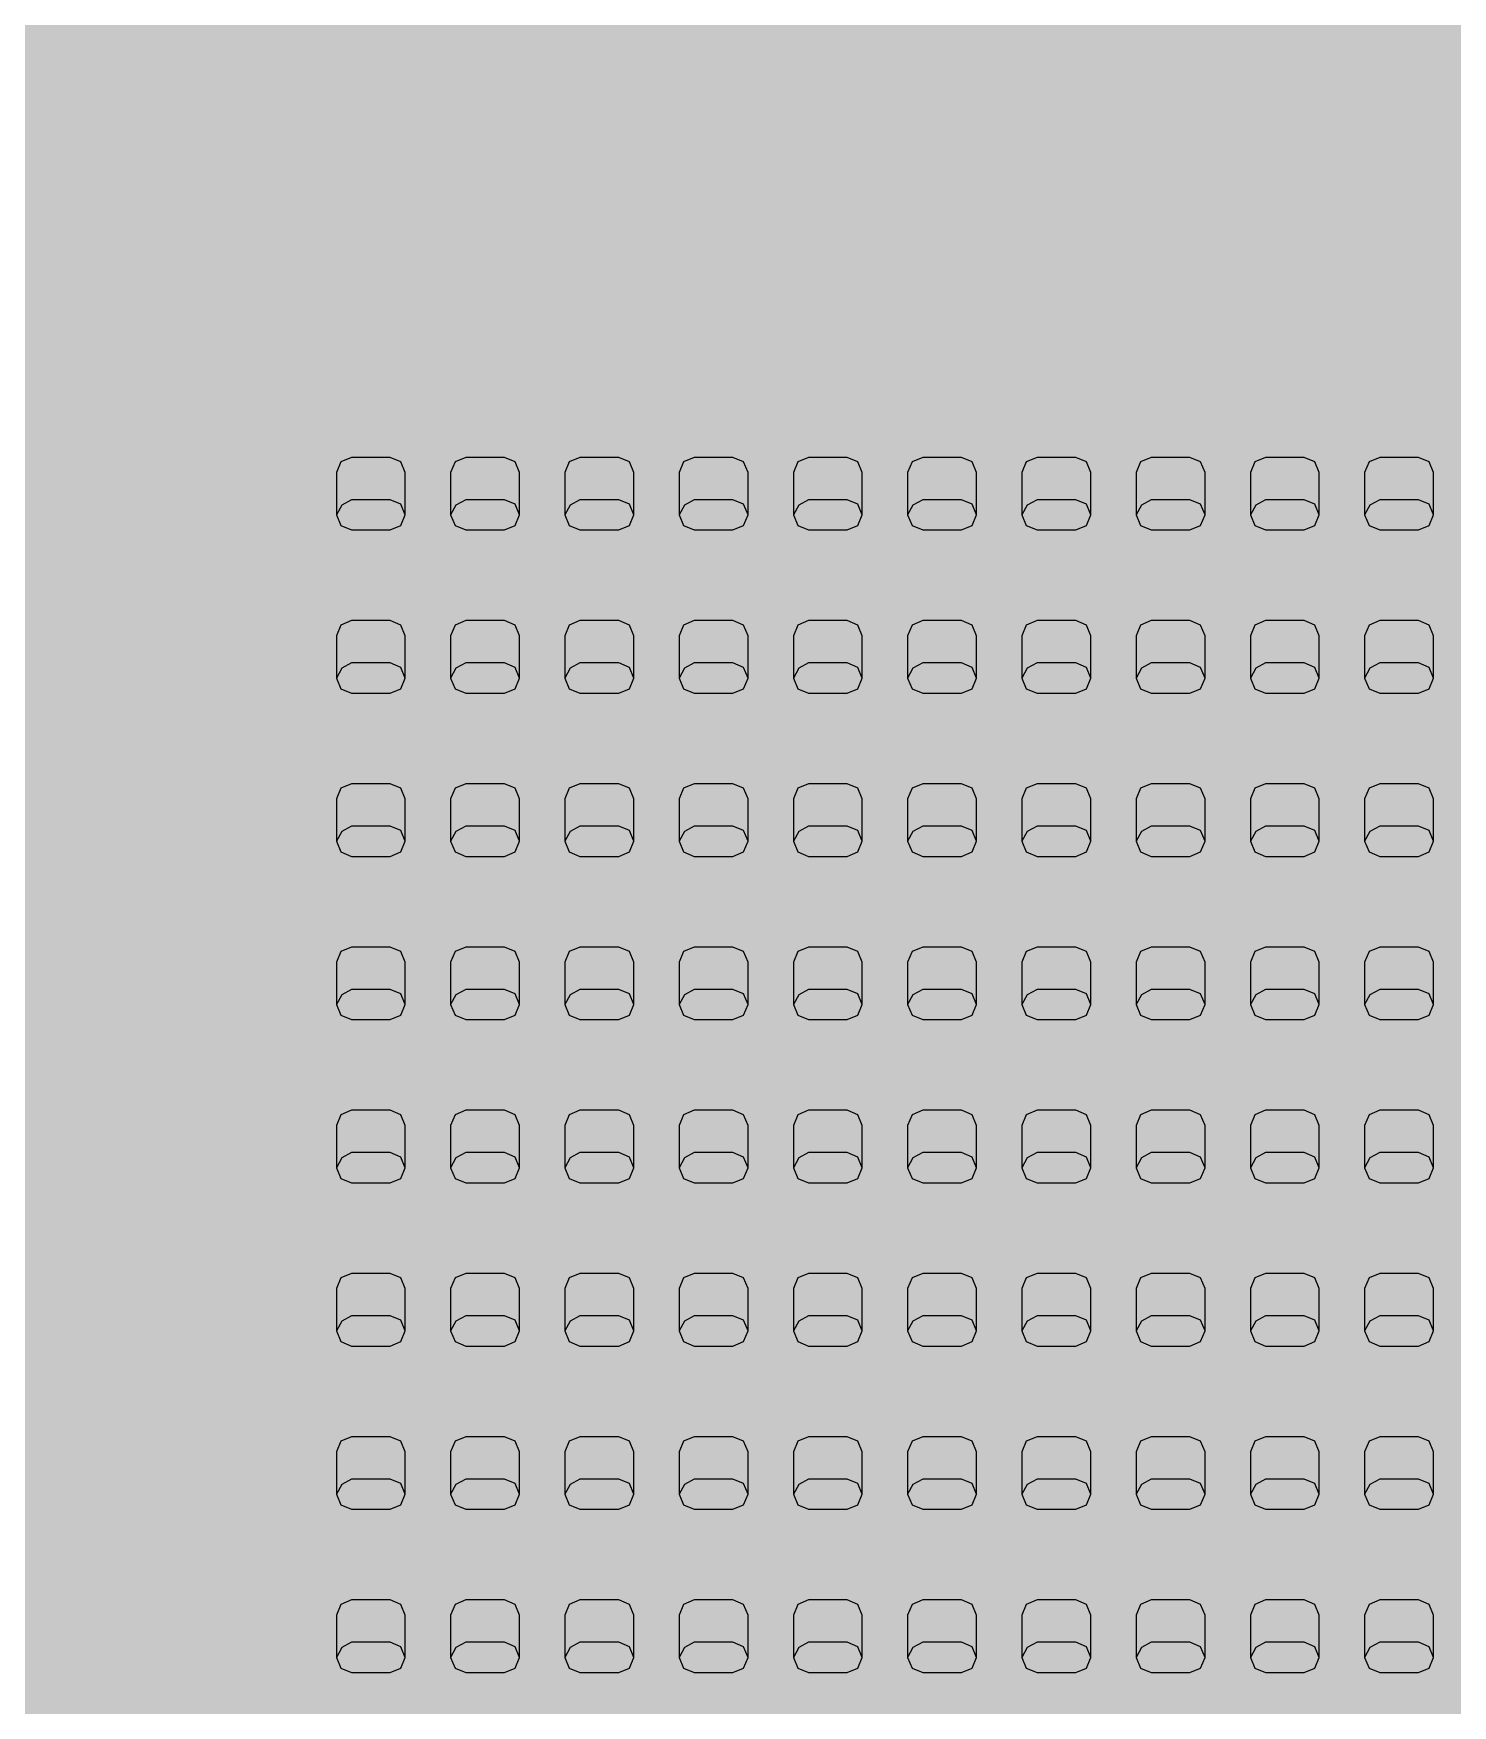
# Model space of a CAD drawing. Header units: feet. Extents: x 280 to 544, y 563 to 815.
# Drawn here: x 400.27 to 431.58, y 686.33 to 723.22 of the extents above; entities that cross this region are included whole.
import ezdxf

# ---------------------------------------------------------------- set-up
doc = ezdxf.new("R2010")
doc.units = ezdxf.units.FT
doc.header["$MEASUREMENT"] = 0
doc.layers.add('Background', color=7, linetype='Continuous')
doc.layers.add('Layer 1', color=7, linetype='Continuous')

msp = doc.modelspace()

# ---------------------------------------------------------------- hatches: boundary and pattern name
at = {"layer": 'Background', "lineweight": 0, "true_color": 0xe6e6e6, "transparency": 33554687}
h = msp.add_hatch(color=254, dxfattribs=at)
h.dxf.hatch_style = 1
h.paths.add_polyline_path([(491.791, 760.881), (310.541, 760.881), (310.541, 592.714), (491.791, 592.714)])

# ---------------------------------------------------------------- linework, layer by layer
at = {"layer": 'Layer 1', "color": 18, "lineweight": 25, "true_color": 0x000000}
for points in [[(408.477, 712.597), (408.477, 713.531), (408.38, 713.766), (408.144, 713.864), (407.29, 713.864), (407.054, 713.766), (406.957, 713.531), (406.957, 712.597), (407.054, 712.362), (407.29, 712.264), (408.144, 712.264), (408.38, 712.362), (408.477, 712.597), (408.38, 712.833), (408.144, 712.931), (407.29, 712.931), (407.074, 712.813), (406.957, 712.597)], [(410.998, 712.597), (410.998, 713.531), (410.901, 713.766), (410.665, 713.864), (409.811, 713.864), (409.575, 713.766), (409.477, 713.531), (409.477, 712.597), (409.575, 712.362), (409.811, 712.264), (410.665, 712.264), (410.901, 712.362), (410.998, 712.597), (410.901, 712.833), (410.665, 712.931), (409.811, 712.931), (409.595, 712.813), (409.477, 712.597)], [(413.519, 712.597), (413.519, 713.531), (413.421, 713.766), (413.186, 713.864), (412.331, 713.864), (412.096, 713.766), (411.998, 713.531), (411.998, 712.597), (412.096, 712.362), (412.331, 712.264), (413.186, 712.264), (413.421, 712.362), (413.519, 712.597), (413.421, 712.833), (413.186, 712.931), (412.331, 712.931), (412.116, 712.813), (411.998, 712.597)], [(416.04, 712.597), (416.04, 713.531), (415.942, 713.766), (415.706, 713.864), (414.852, 713.864), (414.616, 713.766), (414.519, 713.531), (414.519, 712.597), (414.616, 712.362), (414.852, 712.264), (415.706, 712.264), (415.942, 712.362), (416.04, 712.597), (415.942, 712.833), (415.706, 712.931), (414.852, 712.931), (414.637, 712.813), (414.519, 712.597)], [(418.56, 712.597), (418.56, 713.531), (418.463, 713.766), (418.227, 713.864), (417.373, 713.864), (417.137, 713.766), (417.04, 713.531), (417.04, 712.597), (417.137, 712.362), (417.373, 712.264), (418.227, 712.264), (418.463, 712.362), (418.56, 712.597), (418.463, 712.833), (418.227, 712.931), (417.373, 712.931), (417.157, 712.813), (417.04, 712.597)], [(421.081, 712.597), (421.081, 713.531), (420.984, 713.766), (420.748, 713.864), (419.894, 713.864), (419.658, 713.766), (419.56, 713.531), (419.56, 712.597), (419.658, 712.362), (419.894, 712.264), (420.748, 712.264), (420.984, 712.362), (421.081, 712.597), (420.984, 712.833), (420.748, 712.931), (419.894, 712.931), (419.678, 712.813), (419.56, 712.597)], [(423.602, 712.597), (423.602, 713.531), (423.505, 713.766), (423.269, 713.864), (422.415, 713.864), (422.179, 713.766), (422.081, 713.531), (422.081, 712.597), (422.179, 712.362), (422.415, 712.264), (423.269, 712.264), (423.505, 712.362), (423.602, 712.597), (423.505, 712.833), (423.269, 712.931), (422.415, 712.931), (422.199, 712.813), (422.081, 712.597)], [(426.123, 712.597), (426.123, 713.531), (426.025, 713.766), (425.79, 713.864), (424.935, 713.864), (424.7, 713.766), (424.602, 713.531), (424.602, 712.597), (424.7, 712.362), (424.935, 712.264), (425.79, 712.264), (426.025, 712.362), (426.123, 712.597), (426.025, 712.833), (425.79, 712.931), (424.935, 712.931), (424.72, 712.813), (424.602, 712.597)], [(428.644, 712.597), (428.644, 713.531), (428.546, 713.766), (428.31, 713.864), (427.456, 713.864), (427.221, 713.766), (427.123, 713.531), (427.123, 712.597), (427.221, 712.362), (427.456, 712.264), (428.31, 712.264), (428.546, 712.362), (428.644, 712.597), (428.546, 712.833), (428.31, 712.931), (427.456, 712.931), (427.24, 712.813), (427.123, 712.597)], [(431.164, 712.597), (431.164, 713.531), (431.067, 713.766), (430.831, 713.864), (429.977, 713.864), (429.741, 713.766), (429.644, 713.531), (429.644, 712.597), (429.741, 712.362), (429.977, 712.264), (430.831, 712.264), (431.067, 712.362), (431.164, 712.597), (431.067, 712.833), (430.831, 712.931), (429.977, 712.931), (429.761, 712.813), (429.644, 712.597)], [(408.477, 708.997), (408.477, 709.931), (408.38, 710.166), (408.144, 710.264), (407.29, 710.264), (407.054, 710.166), (406.957, 709.931), (406.957, 708.997), (407.054, 708.762), (407.29, 708.664), (408.144, 708.664), (408.38, 708.762), (408.477, 708.997), (408.38, 709.233), (408.144, 709.331), (407.29, 709.331), (407.074, 709.213), (406.957, 708.997)], [(410.998, 708.997), (410.998, 709.931), (410.901, 710.166), (410.665, 710.264), (409.811, 710.264), (409.575, 710.166), (409.477, 709.931), (409.477, 708.997), (409.575, 708.762), (409.811, 708.664), (410.665, 708.664), (410.901, 708.762), (410.998, 708.997), (410.901, 709.233), (410.665, 709.331), (409.811, 709.331), (409.595, 709.213), (409.477, 708.997)], [(413.519, 708.997), (413.519, 709.931), (413.421, 710.166), (413.186, 710.264), (412.331, 710.264), (412.096, 710.166), (411.998, 709.931), (411.998, 708.997), (412.096, 708.762), (412.331, 708.664), (413.186, 708.664), (413.421, 708.762), (413.519, 708.997), (413.421, 709.233), (413.186, 709.331), (412.331, 709.331), (412.116, 709.213), (411.998, 708.997)], [(416.04, 708.997), (416.04, 709.931), (415.942, 710.166), (415.706, 710.264), (414.852, 710.264), (414.616, 710.166), (414.519, 709.931), (414.519, 708.997), (414.616, 708.762), (414.852, 708.664), (415.706, 708.664), (415.942, 708.762), (416.04, 708.997), (415.942, 709.233), (415.706, 709.331), (414.852, 709.331), (414.637, 709.213), (414.519, 708.997)], [(418.56, 708.997), (418.56, 709.931), (418.463, 710.166), (418.227, 710.264), (417.373, 710.264), (417.137, 710.166), (417.04, 709.931), (417.04, 708.997), (417.137, 708.762), (417.373, 708.664), (418.227, 708.664), (418.463, 708.762), (418.56, 708.997), (418.463, 709.233), (418.227, 709.331), (417.373, 709.331), (417.157, 709.213), (417.04, 708.997)], [(421.081, 708.997), (421.081, 709.931), (420.984, 710.166), (420.748, 710.264), (419.894, 710.264), (419.658, 710.166), (419.56, 709.931), (419.56, 708.997), (419.658, 708.762), (419.894, 708.664), (420.748, 708.664), (420.984, 708.762), (421.081, 708.997), (420.984, 709.233), (420.748, 709.331), (419.894, 709.331), (419.678, 709.213), (419.56, 708.997)], [(423.602, 708.997), (423.602, 709.931), (423.505, 710.166), (423.269, 710.264), (422.415, 710.264), (422.179, 710.166), (422.081, 709.931), (422.081, 708.997), (422.179, 708.762), (422.415, 708.664), (423.269, 708.664), (423.505, 708.762), (423.602, 708.997), (423.505, 709.233), (423.269, 709.331), (422.415, 709.331), (422.199, 709.213), (422.081, 708.997)], [(426.123, 708.997), (426.123, 709.931), (426.025, 710.166), (425.79, 710.264), (424.935, 710.264), (424.7, 710.166), (424.602, 709.931), (424.602, 708.997), (424.7, 708.762), (424.935, 708.664), (425.79, 708.664), (426.025, 708.762), (426.123, 708.997), (426.025, 709.233), (425.79, 709.331), (424.935, 709.331), (424.72, 709.213), (424.602, 708.997)], [(428.644, 708.997), (428.644, 709.931), (428.546, 710.166), (428.31, 710.264), (427.456, 710.264), (427.221, 710.166), (427.123, 709.931), (427.123, 708.997), (427.221, 708.762), (427.456, 708.664), (428.31, 708.664), (428.546, 708.762), (428.644, 708.997), (428.546, 709.233), (428.31, 709.331), (427.456, 709.331), (427.24, 709.213), (427.123, 708.997)], [(431.164, 708.997), (431.164, 709.931), (431.067, 710.166), (430.831, 710.264), (429.977, 710.264), (429.741, 710.166), (429.644, 709.931), (429.644, 708.997), (429.741, 708.762), (429.977, 708.664), (430.831, 708.664), (431.067, 708.762), (431.164, 708.997), (431.067, 709.233), (430.831, 709.331), (429.977, 709.331), (429.761, 709.213), (429.644, 708.997)], [(408.477, 705.397), (408.477, 706.331), (408.38, 706.566), (408.144, 706.664), (407.29, 706.664), (407.054, 706.566), (406.957, 706.331), (406.957, 705.397), (407.054, 705.162), (407.29, 705.064), (408.144, 705.064), (408.38, 705.162), (408.477, 705.397), (408.38, 705.633), (408.144, 705.731), (407.29, 705.731), (407.074, 705.613), (406.957, 705.397)], [(410.998, 705.397), (410.998, 706.331), (410.901, 706.566), (410.665, 706.664), (409.811, 706.664), (409.575, 706.566), (409.477, 706.331), (409.477, 705.397), (409.575, 705.162), (409.811, 705.064), (410.665, 705.064), (410.901, 705.162), (410.998, 705.397), (410.901, 705.633), (410.665, 705.731), (409.811, 705.731), (409.595, 705.613), (409.477, 705.397)], [(413.519, 705.397), (413.519, 706.331), (413.421, 706.566), (413.186, 706.664), (412.331, 706.664), (412.096, 706.566), (411.998, 706.331), (411.998, 705.397), (412.096, 705.162), (412.331, 705.064), (413.186, 705.064), (413.421, 705.162), (413.519, 705.397), (413.421, 705.633), (413.186, 705.731), (412.331, 705.731), (412.116, 705.613), (411.998, 705.397)], [(416.04, 705.397), (416.04, 706.331), (415.942, 706.566), (415.706, 706.664), (414.852, 706.664), (414.616, 706.566), (414.519, 706.331), (414.519, 705.397), (414.616, 705.162), (414.852, 705.064), (415.706, 705.064), (415.942, 705.162), (416.04, 705.397), (415.942, 705.633), (415.706, 705.731), (414.852, 705.731), (414.637, 705.613), (414.519, 705.397)], [(418.56, 705.397), (418.56, 706.331), (418.463, 706.566), (418.227, 706.664), (417.373, 706.664), (417.137, 706.566), (417.04, 706.331), (417.04, 705.397), (417.137, 705.162), (417.373, 705.064), (418.227, 705.064), (418.463, 705.162), (418.56, 705.397), (418.463, 705.633), (418.227, 705.731), (417.373, 705.731), (417.157, 705.613), (417.04, 705.397)], [(421.081, 705.397), (421.081, 706.331), (420.984, 706.566), (420.748, 706.664), (419.894, 706.664), (419.658, 706.566), (419.56, 706.331), (419.56, 705.397), (419.658, 705.162), (419.894, 705.064), (420.748, 705.064), (420.984, 705.162), (421.081, 705.397), (420.984, 705.633), (420.748, 705.731), (419.894, 705.731), (419.678, 705.613), (419.56, 705.397)], [(423.602, 705.397), (423.602, 706.331), (423.505, 706.566), (423.269, 706.664), (422.415, 706.664), (422.179, 706.566), (422.081, 706.331), (422.081, 705.397), (422.179, 705.162), (422.415, 705.064), (423.269, 705.064), (423.505, 705.162), (423.602, 705.397), (423.505, 705.633), (423.269, 705.731), (422.415, 705.731), (422.199, 705.613), (422.081, 705.397)], [(426.123, 705.397), (426.123, 706.331), (426.025, 706.566), (425.79, 706.664), (424.935, 706.664), (424.7, 706.566), (424.602, 706.331), (424.602, 705.397), (424.7, 705.162), (424.935, 705.064), (425.79, 705.064), (426.025, 705.162), (426.123, 705.397), (426.025, 705.633), (425.79, 705.731), (424.935, 705.731), (424.72, 705.613), (424.602, 705.397)], [(428.644, 705.397), (428.644, 706.331), (428.546, 706.566), (428.31, 706.664), (427.456, 706.664), (427.221, 706.566), (427.123, 706.331), (427.123, 705.397), (427.221, 705.162), (427.456, 705.064), (428.31, 705.064), (428.546, 705.162), (428.644, 705.397), (428.546, 705.633), (428.31, 705.731), (427.456, 705.731), (427.24, 705.613), (427.123, 705.397)], [(431.164, 705.397), (431.164, 706.331), (431.067, 706.566), (430.831, 706.664), (429.977, 706.664), (429.741, 706.566), (429.644, 706.331), (429.644, 705.397), (429.741, 705.162), (429.977, 705.064), (430.831, 705.064), (431.067, 705.162), (431.164, 705.397), (431.067, 705.633), (430.831, 705.731), (429.977, 705.731), (429.761, 705.613), (429.644, 705.397)], [(408.477, 701.797), (408.477, 702.731), (408.38, 702.966), (408.144, 703.064), (407.29, 703.064), (407.054, 702.966), (406.957, 702.731), (406.957, 701.797), (407.054, 701.562), (407.29, 701.464), (408.144, 701.464), (408.38, 701.562), (408.477, 701.797), (408.38, 702.033), (408.144, 702.131), (407.29, 702.131), (407.074, 702.013), (406.957, 701.797)], [(410.998, 701.797), (410.998, 702.731), (410.901, 702.966), (410.665, 703.064), (409.811, 703.064), (409.575, 702.966), (409.477, 702.731), (409.477, 701.797), (409.575, 701.562), (409.811, 701.464), (410.665, 701.464), (410.901, 701.562), (410.998, 701.797), (410.901, 702.033), (410.665, 702.131), (409.811, 702.131), (409.595, 702.013), (409.477, 701.797)], [(413.519, 701.797), (413.519, 702.731), (413.421, 702.966), (413.186, 703.064), (412.331, 703.064), (412.096, 702.966), (411.998, 702.731), (411.998, 701.797), (412.096, 701.562), (412.331, 701.464), (413.186, 701.464), (413.421, 701.562), (413.519, 701.797), (413.421, 702.033), (413.186, 702.131), (412.331, 702.131), (412.116, 702.013), (411.998, 701.797)], [(416.04, 701.797), (416.04, 702.731), (415.942, 702.966), (415.706, 703.064), (414.852, 703.064), (414.616, 702.966), (414.519, 702.731), (414.519, 701.797), (414.616, 701.562), (414.852, 701.464), (415.706, 701.464), (415.942, 701.562), (416.04, 701.797), (415.942, 702.033), (415.706, 702.131), (414.852, 702.131), (414.637, 702.013), (414.519, 701.797)], [(418.56, 701.797), (418.56, 702.731), (418.463, 702.966), (418.227, 703.064), (417.373, 703.064), (417.137, 702.966), (417.04, 702.731), (417.04, 701.797), (417.137, 701.562), (417.373, 701.464), (418.227, 701.464), (418.463, 701.562), (418.56, 701.797), (418.463, 702.033), (418.227, 702.131), (417.373, 702.131), (417.157, 702.013), (417.04, 701.797)], [(421.081, 701.797), (421.081, 702.731), (420.984, 702.966), (420.748, 703.064), (419.894, 703.064), (419.658, 702.966), (419.56, 702.731), (419.56, 701.797), (419.658, 701.562), (419.894, 701.464), (420.748, 701.464), (420.984, 701.562), (421.081, 701.797), (420.984, 702.033), (420.748, 702.131), (419.894, 702.131), (419.678, 702.013), (419.56, 701.797)], [(423.602, 701.797), (423.602, 702.731), (423.505, 702.966), (423.269, 703.064), (422.415, 703.064), (422.179, 702.966), (422.081, 702.731), (422.081, 701.797), (422.179, 701.562), (422.415, 701.464), (423.269, 701.464), (423.505, 701.562), (423.602, 701.797), (423.505, 702.033), (423.269, 702.131), (422.415, 702.131), (422.199, 702.013), (422.081, 701.797)], [(426.123, 701.797), (426.123, 702.731), (426.025, 702.966), (425.79, 703.064), (424.935, 703.064), (424.7, 702.966), (424.602, 702.731), (424.602, 701.797), (424.7, 701.562), (424.935, 701.464), (425.79, 701.464), (426.025, 701.562), (426.123, 701.797), (426.025, 702.033), (425.79, 702.131), (424.935, 702.131), (424.72, 702.013), (424.602, 701.797)], [(428.644, 701.797), (428.644, 702.731), (428.546, 702.966), (428.31, 703.064), (427.456, 703.064), (427.221, 702.966), (427.123, 702.731), (427.123, 701.797), (427.221, 701.562), (427.456, 701.464), (428.31, 701.464), (428.546, 701.562), (428.644, 701.797), (428.546, 702.033), (428.31, 702.131), (427.456, 702.131), (427.24, 702.013), (427.123, 701.797)], [(431.164, 701.797), (431.164, 702.731), (431.067, 702.966), (430.831, 703.064), (429.977, 703.064), (429.741, 702.966), (429.644, 702.731), (429.644, 701.797), (429.741, 701.562), (429.977, 701.464), (430.831, 701.464), (431.067, 701.562), (431.164, 701.797), (431.067, 702.033), (430.831, 702.131), (429.977, 702.131), (429.761, 702.013), (429.644, 701.797)], [(408.477, 698.197), (408.477, 699.131), (408.38, 699.366), (408.144, 699.464), (407.29, 699.464), (407.054, 699.366), (406.957, 699.131), (406.957, 698.197), (407.054, 697.962), (407.29, 697.864), (408.144, 697.864), (408.38, 697.962), (408.477, 698.197), (408.38, 698.433), (408.144, 698.531), (407.29, 698.531), (407.074, 698.413), (406.957, 698.197)], [(410.998, 698.197), (410.998, 699.131), (410.901, 699.366), (410.665, 699.464), (409.811, 699.464), (409.575, 699.366), (409.477, 699.131), (409.477, 698.197), (409.575, 697.962), (409.811, 697.864), (410.665, 697.864), (410.901, 697.962), (410.998, 698.197), (410.901, 698.433), (410.665, 698.531), (409.811, 698.531), (409.595, 698.413), (409.477, 698.197)], [(413.519, 698.197), (413.519, 699.131), (413.421, 699.366), (413.186, 699.464), (412.331, 699.464), (412.096, 699.366), (411.998, 699.131), (411.998, 698.197), (412.096, 697.962), (412.331, 697.864), (413.186, 697.864), (413.421, 697.962), (413.519, 698.197), (413.421, 698.433), (413.186, 698.531), (412.331, 698.531), (412.116, 698.413), (411.998, 698.197)], [(416.04, 698.197), (416.04, 699.131), (415.942, 699.366), (415.706, 699.464), (414.852, 699.464), (414.616, 699.366), (414.519, 699.131), (414.519, 698.197), (414.616, 697.962), (414.852, 697.864), (415.706, 697.864), (415.942, 697.962), (416.04, 698.197), (415.942, 698.433), (415.706, 698.531), (414.852, 698.531), (414.637, 698.413), (414.519, 698.197)], [(418.56, 698.197), (418.56, 699.131), (418.463, 699.366), (418.227, 699.464), (417.373, 699.464), (417.137, 699.366), (417.04, 699.131), (417.04, 698.197), (417.137, 697.962), (417.373, 697.864), (418.227, 697.864), (418.463, 697.962), (418.56, 698.197), (418.463, 698.433), (418.227, 698.531), (417.373, 698.531), (417.157, 698.413), (417.04, 698.197)], [(421.081, 698.197), (421.081, 699.131), (420.984, 699.366), (420.748, 699.464), (419.894, 699.464), (419.658, 699.366), (419.56, 699.131), (419.56, 698.197), (419.658, 697.962), (419.894, 697.864), (420.748, 697.864), (420.984, 697.962), (421.081, 698.197), (420.984, 698.433), (420.748, 698.531), (419.894, 698.531), (419.678, 698.413), (419.56, 698.197)], [(423.602, 698.197), (423.602, 699.131), (423.505, 699.366), (423.269, 699.464), (422.415, 699.464), (422.179, 699.366), (422.081, 699.131), (422.081, 698.197), (422.179, 697.962), (422.415, 697.864), (423.269, 697.864), (423.505, 697.962), (423.602, 698.197), (423.505, 698.433), (423.269, 698.531), (422.415, 698.531), (422.199, 698.413), (422.081, 698.197)], [(426.123, 698.197), (426.123, 699.131), (426.025, 699.366), (425.79, 699.464), (424.935, 699.464), (424.7, 699.366), (424.602, 699.131), (424.602, 698.197), (424.7, 697.962), (424.935, 697.864), (425.79, 697.864), (426.025, 697.962), (426.123, 698.197), (426.025, 698.433), (425.79, 698.531), (424.935, 698.531), (424.72, 698.413), (424.602, 698.197)], [(428.644, 698.197), (428.644, 699.131), (428.546, 699.366), (428.31, 699.464), (427.456, 699.464), (427.221, 699.366), (427.123, 699.131), (427.123, 698.197), (427.221, 697.962), (427.456, 697.864), (428.31, 697.864), (428.546, 697.962), (428.644, 698.197), (428.546, 698.433), (428.31, 698.531), (427.456, 698.531), (427.24, 698.413), (427.123, 698.197)], [(431.164, 698.197), (431.164, 699.131), (431.067, 699.366), (430.831, 699.464), (429.977, 699.464), (429.741, 699.366), (429.644, 699.131), (429.644, 698.197), (429.741, 697.962), (429.977, 697.864), (430.831, 697.864), (431.067, 697.962), (431.164, 698.197), (431.067, 698.433), (430.831, 698.531), (429.977, 698.531), (429.761, 698.413), (429.644, 698.197)], [(408.477, 694.597), (408.477, 695.531), (408.38, 695.766), (408.144, 695.864), (407.29, 695.864), (407.054, 695.766), (406.957, 695.531), (406.957, 694.597), (407.054, 694.362), (407.29, 694.264), (408.144, 694.264), (408.38, 694.362), (408.477, 694.597), (408.38, 694.833), (408.144, 694.931), (407.29, 694.931), (407.074, 694.813), (406.957, 694.597)], [(410.998, 694.597), (410.998, 695.531), (410.901, 695.766), (410.665, 695.864), (409.811, 695.864), (409.575, 695.766), (409.477, 695.531), (409.477, 694.597), (409.575, 694.362), (409.811, 694.264), (410.665, 694.264), (410.901, 694.362), (410.998, 694.597), (410.901, 694.833), (410.665, 694.931), (409.811, 694.931), (409.595, 694.813), (409.477, 694.597)], [(413.519, 694.597), (413.519, 695.531), (413.421, 695.766), (413.186, 695.864), (412.331, 695.864), (412.096, 695.766), (411.998, 695.531), (411.998, 694.597), (412.096, 694.362), (412.331, 694.264), (413.186, 694.264), (413.421, 694.362), (413.519, 694.597), (413.421, 694.833), (413.186, 694.931), (412.331, 694.931), (412.116, 694.813), (411.998, 694.597)], [(416.04, 694.597), (416.04, 695.531), (415.942, 695.766), (415.706, 695.864), (414.852, 695.864), (414.616, 695.766), (414.519, 695.531), (414.519, 694.597), (414.616, 694.362), (414.852, 694.264), (415.706, 694.264), (415.942, 694.362), (416.04, 694.597), (415.942, 694.833), (415.706, 694.931), (414.852, 694.931), (414.637, 694.813), (414.519, 694.597)], [(418.56, 694.597), (418.56, 695.531), (418.463, 695.766), (418.227, 695.864), (417.373, 695.864), (417.137, 695.766), (417.04, 695.531), (417.04, 694.597), (417.137, 694.362), (417.373, 694.264), (418.227, 694.264), (418.463, 694.362), (418.56, 694.597), (418.463, 694.833), (418.227, 694.931), (417.373, 694.931), (417.157, 694.813), (417.04, 694.597)], [(421.081, 694.597), (421.081, 695.531), (420.984, 695.766), (420.748, 695.864), (419.894, 695.864), (419.658, 695.766), (419.56, 695.531), (419.56, 694.597), (419.658, 694.362), (419.894, 694.264), (420.748, 694.264), (420.984, 694.362), (421.081, 694.597), (420.984, 694.833), (420.748, 694.931), (419.894, 694.931), (419.678, 694.813), (419.56, 694.597)], [(423.602, 694.597), (423.602, 695.531), (423.505, 695.766), (423.269, 695.864), (422.415, 695.864), (422.179, 695.766), (422.081, 695.531), (422.081, 694.597), (422.179, 694.362), (422.415, 694.264), (423.269, 694.264), (423.505, 694.362), (423.602, 694.597), (423.505, 694.833), (423.269, 694.931), (422.415, 694.931), (422.199, 694.813), (422.081, 694.597)], [(426.123, 694.597), (426.123, 695.531), (426.025, 695.766), (425.79, 695.864), (424.935, 695.864), (424.7, 695.766), (424.602, 695.531), (424.602, 694.597), (424.7, 694.362), (424.935, 694.264), (425.79, 694.264), (426.025, 694.362), (426.123, 694.597), (426.025, 694.833), (425.79, 694.931), (424.935, 694.931), (424.72, 694.813), (424.602, 694.597)], [(428.644, 694.597), (428.644, 695.531), (428.546, 695.766), (428.31, 695.864), (427.456, 695.864), (427.221, 695.766), (427.123, 695.531), (427.123, 694.597), (427.221, 694.362), (427.456, 694.264), (428.31, 694.264), (428.546, 694.362), (428.644, 694.597), (428.546, 694.833), (428.31, 694.931), (427.456, 694.931), (427.24, 694.813), (427.123, 694.597)], [(431.164, 694.597), (431.164, 695.531), (431.067, 695.766), (430.831, 695.864), (429.977, 695.864), (429.741, 695.766), (429.644, 695.531), (429.644, 694.597), (429.741, 694.362), (429.977, 694.264), (430.831, 694.264), (431.067, 694.362), (431.164, 694.597), (431.067, 694.833), (430.831, 694.931), (429.977, 694.931), (429.761, 694.813), (429.644, 694.597)], [(408.477, 690.997), (408.477, 691.931), (408.38, 692.166), (408.144, 692.264), (407.29, 692.264), (407.054, 692.166), (406.957, 691.931), (406.957, 690.997), (407.054, 690.762), (407.29, 690.664), (408.144, 690.664), (408.38, 690.762), (408.477, 690.997), (408.38, 691.233), (408.144, 691.331), (407.29, 691.331), (407.074, 691.213), (406.957, 690.997)], [(410.998, 690.997), (410.998, 691.931), (410.901, 692.166), (410.665, 692.264), (409.811, 692.264), (409.575, 692.166), (409.477, 691.931), (409.477, 690.997), (409.575, 690.762), (409.811, 690.664), (410.665, 690.664), (410.901, 690.762), (410.998, 690.997), (410.901, 691.233), (410.665, 691.331), (409.811, 691.331), (409.595, 691.213), (409.477, 690.997)], [(413.519, 690.997), (413.519, 691.931), (413.421, 692.166), (413.186, 692.264), (412.331, 692.264), (412.096, 692.166), (411.998, 691.931), (411.998, 690.997), (412.096, 690.762), (412.331, 690.664), (413.186, 690.664), (413.421, 690.762), (413.519, 690.997), (413.421, 691.233), (413.186, 691.331), (412.331, 691.331), (412.116, 691.213), (411.998, 690.997)], [(416.04, 690.997), (416.04, 691.931), (415.942, 692.166), (415.706, 692.264), (414.852, 692.264), (414.616, 692.166), (414.519, 691.931), (414.519, 690.997), (414.616, 690.762), (414.852, 690.664), (415.706, 690.664), (415.942, 690.762), (416.04, 690.997), (415.942, 691.233), (415.706, 691.331), (414.852, 691.331), (414.637, 691.213), (414.519, 690.997)], [(418.56, 690.997), (418.56, 691.931), (418.463, 692.166), (418.227, 692.264), (417.373, 692.264), (417.137, 692.166), (417.04, 691.931), (417.04, 690.997), (417.137, 690.762), (417.373, 690.664), (418.227, 690.664), (418.463, 690.762), (418.56, 690.997), (418.463, 691.233), (418.227, 691.331), (417.373, 691.331), (417.157, 691.213), (417.04, 690.997)], [(421.081, 690.997), (421.081, 691.931), (420.984, 692.166), (420.748, 692.264), (419.894, 692.264), (419.658, 692.166), (419.56, 691.931), (419.56, 690.997), (419.658, 690.762), (419.894, 690.664), (420.748, 690.664), (420.984, 690.762), (421.081, 690.997), (420.984, 691.233), (420.748, 691.331), (419.894, 691.331), (419.678, 691.213), (419.56, 690.997)], [(423.602, 690.997), (423.602, 691.931), (423.505, 692.166), (423.269, 692.264), (422.415, 692.264), (422.179, 692.166), (422.081, 691.931), (422.081, 690.997), (422.179, 690.762), (422.415, 690.664), (423.269, 690.664), (423.505, 690.762), (423.602, 690.997), (423.505, 691.233), (423.269, 691.331), (422.415, 691.331), (422.199, 691.213), (422.081, 690.997)], [(426.123, 690.997), (426.123, 691.931), (426.025, 692.166), (425.79, 692.264), (424.935, 692.264), (424.7, 692.166), (424.602, 691.931), (424.602, 690.997), (424.7, 690.762), (424.935, 690.664), (425.79, 690.664), (426.025, 690.762), (426.123, 690.997), (426.025, 691.233), (425.79, 691.331), (424.935, 691.331), (424.72, 691.213), (424.602, 690.997)], [(428.644, 690.997), (428.644, 691.931), (428.546, 692.166), (428.31, 692.264), (427.456, 692.264), (427.221, 692.166), (427.123, 691.931), (427.123, 690.997), (427.221, 690.762), (427.456, 690.664), (428.31, 690.664), (428.546, 690.762), (428.644, 690.997), (428.546, 691.233), (428.31, 691.331), (427.456, 691.331), (427.24, 691.213), (427.123, 690.997)], [(431.164, 690.997), (431.164, 691.931), (431.067, 692.166), (430.831, 692.264), (429.977, 692.264), (429.741, 692.166), (429.644, 691.931), (429.644, 690.997), (429.741, 690.762), (429.977, 690.664), (430.831, 690.664), (431.067, 690.762), (431.164, 690.997), (431.067, 691.233), (430.831, 691.331), (429.977, 691.331), (429.761, 691.213), (429.644, 690.997)], [(408.477, 687.397), (408.477, 688.331), (408.38, 688.566), (408.144, 688.664), (407.29, 688.664), (407.054, 688.566), (406.957, 688.331), (406.957, 687.397), (407.054, 687.162), (407.29, 687.064), (408.144, 687.064), (408.38, 687.162), (408.477, 687.397), (408.38, 687.633), (408.144, 687.731), (407.29, 687.731), (407.074, 687.613), (406.957, 687.397)], [(410.998, 687.397), (410.998, 688.331), (410.901, 688.566), (410.665, 688.664), (409.811, 688.664), (409.575, 688.566), (409.477, 688.331), (409.477, 687.397), (409.575, 687.162), (409.811, 687.064), (410.665, 687.064), (410.901, 687.162), (410.998, 687.397), (410.901, 687.633), (410.665, 687.731), (409.811, 687.731), (409.595, 687.613), (409.477, 687.397)], [(413.519, 687.397), (413.519, 688.331), (413.421, 688.566), (413.186, 688.664), (412.331, 688.664), (412.096, 688.566), (411.998, 688.331), (411.998, 687.397), (412.096, 687.162), (412.331, 687.064), (413.186, 687.064), (413.421, 687.162), (413.519, 687.397), (413.421, 687.633), (413.186, 687.731), (412.331, 687.731), (412.116, 687.613), (411.998, 687.397)], [(416.04, 687.397), (416.04, 688.331), (415.942, 688.566), (415.706, 688.664), (414.852, 688.664), (414.616, 688.566), (414.519, 688.331), (414.519, 687.397), (414.616, 687.162), (414.852, 687.064), (415.706, 687.064), (415.942, 687.162), (416.04, 687.397), (415.942, 687.633), (415.706, 687.731), (414.852, 687.731), (414.637, 687.613), (414.519, 687.397)], [(418.56, 687.397), (418.56, 688.331), (418.463, 688.566), (418.227, 688.664), (417.373, 688.664), (417.137, 688.566), (417.04, 688.331), (417.04, 687.397), (417.137, 687.162), (417.373, 687.064), (418.227, 687.064), (418.463, 687.162), (418.56, 687.397), (418.463, 687.633), (418.227, 687.731), (417.373, 687.731), (417.157, 687.613), (417.04, 687.397)], [(421.081, 687.397), (421.081, 688.331), (420.984, 688.566), (420.748, 688.664), (419.894, 688.664), (419.658, 688.566), (419.56, 688.331), (419.56, 687.397), (419.658, 687.162), (419.894, 687.064), (420.748, 687.064), (420.984, 687.162), (421.081, 687.397), (420.984, 687.633), (420.748, 687.731), (419.894, 687.731), (419.678, 687.613), (419.56, 687.397)], [(423.602, 687.397), (423.602, 688.331), (423.505, 688.566), (423.269, 688.664), (422.415, 688.664), (422.179, 688.566), (422.081, 688.331), (422.081, 687.397), (422.179, 687.162), (422.415, 687.064), (423.269, 687.064), (423.505, 687.162), (423.602, 687.397), (423.505, 687.633), (423.269, 687.731), (422.415, 687.731), (422.199, 687.613), (422.081, 687.397)], [(426.123, 687.397), (426.123, 688.331), (426.025, 688.566), (425.79, 688.664), (424.935, 688.664), (424.7, 688.566), (424.602, 688.331), (424.602, 687.397), (424.7, 687.162), (424.935, 687.064), (425.79, 687.064), (426.025, 687.162), (426.123, 687.397), (426.025, 687.633), (425.79, 687.731), (424.935, 687.731), (424.72, 687.613), (424.602, 687.397)], [(428.644, 687.397), (428.644, 688.331), (428.546, 688.566), (428.31, 688.664), (427.456, 688.664), (427.221, 688.566), (427.123, 688.331), (427.123, 687.397), (427.221, 687.162), (427.456, 687.064), (428.31, 687.064), (428.546, 687.162), (428.644, 687.397), (428.546, 687.633), (428.31, 687.731), (427.456, 687.731), (427.24, 687.613), (427.123, 687.397)], [(431.164, 687.397), (431.164, 688.331), (431.067, 688.566), (430.831, 688.664), (429.977, 688.664), (429.741, 688.566), (429.644, 688.331), (429.644, 687.397), (429.741, 687.162), (429.977, 687.064), (430.831, 687.064), (431.067, 687.162), (431.164, 687.397), (431.067, 687.633), (430.831, 687.731), (429.977, 687.731), (429.761, 687.613), (429.644, 687.397)]]:
    msp.add_lwpolyline(points, dxfattribs=at)

doc.saveas('drawing.dxf')
